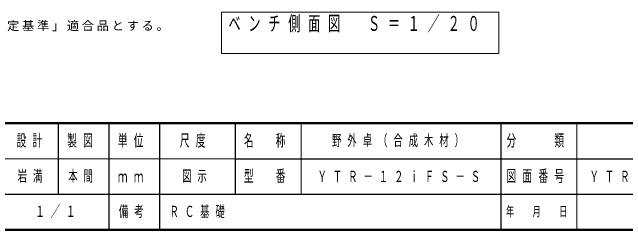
# Model space of a CAD drawing. Units: millimetres on the paper. Extents: x -385 to 0, y 0 to 267.
# Drawn here: x -231.6 to -110.3, y 0 to 42.9 of the extents above; entities that cross this region are included whole.
import ezdxf

# ---------------------------------------------------------------- set-up
doc = ezdxf.new("R2010")
doc.units = ezdxf.units.MM
doc.layers.add('LY_1', color=7, linetype='Continuous', lineweight=25)
doc.layers.add('LY_2', color=7, linetype='Continuous', lineweight=13)
doc.styles.add('ＭＳ ゴシック', font='')
doc.styles.get('ＭＳ ゴシック').set_extended_font_data('MS Gothic')

msp = doc.modelspace()

# ---------------------------------------------------------------- linework, layer by layer
at = {"layer": 'LY_1', "lineweight": 13}
for p, q in [((-190.239, 42.921), (-190.239, 34.788)), ((-135.439, 42.921), (-190.239, 42.921)), ((-135.439, 34.788), (-135.439, 42.921)), ((-190.239, 34.788), (-135.439, 34.788))]:
    msp.add_line(p, q, dxfattribs=at)
at = {"layer": 'LY_2', "lineweight": 50}
for p, q in [((-385, 21), (0, 21)), ((-385, 0), (0, 0))]:
    msp.add_line(p, q, dxfattribs=at)
at = {"layer": 'LY_2', "color": 211, "lineweight": 25}
for p, q in [((-222.5, 21), (-222.5, 7)), ((-212.5, 21), (-212.5, 0)), ((-202.5, 21), (-202.5, 7)), ((-187.5, 21), (-187.5, 7)), ((-135, 21), (-135, 0)), ((-187.5, 14), (-70, 14)), ((-242.5, 7), (0, 7))]:
    msp.add_line(p, q, dxfattribs=at)
at = {"layer": 'LY_2'}
for p, q in [((-174.5, 21), (-174.5, 7)), ((-120, 21), (-120, 0)), ((-242.5, 14), (-187.5, 14))]:
    msp.add_line(p, q, dxfattribs=at)
at = {"layer": 'LY_2', "lineweight": 25}
msp.add_line((-202.5, 7), (-202.5, 0), dxfattribs=at)

# ---------------------------------------------------------------- texts
at = {"layer": 'LY_1', "style": 'ＭＳ ゴシック'}
for s, insert, char_height, attachment_point in [('\\T1.64;\\W0.6;ベンチ側面図\u3000Ｓ＝１／２０', (-188.839, 42.188), 2.933, 1), ('\\T1.23;木材は、木粉入り再生プラスチック（ポリプロピレン系・色：サンディーブラウン）とし、「再生有機系建材認定基準」適合品とする。', (-380.22, 39.164), 1.76, 7), ('\\T1.64;\\W0.6;野外卓（合成木材）', (-154.75, 17.5), 2.199, 5), ('\\T1.64;\\W0.6;岩満', (-230.5, 10.5), 2.199, 4), ('\\T1.64;\\W0.6;本間', (-220.5, 10.5), 2.199, 4), ('\\T1.64;\\W0.6;図示', (-198, 10.5), 2.199, 4), ('\\T1.64;\\W0.6;ＹＴＲ－１２ｉＦＳ－Ｓ', (-171.25, 10.5), 2.199, 4), ('\\T1.64;\\W0.6;ＹＴＲ１２ｉＦＳＳＲ－３０１０', (-117.5, 10.5), 2.199, 4), ('\\T1.64;\\W0.6;１／１', (-227, 3.5), 2.199, 4), ('\\T1.64;\\W0.6;ＲＣ基礎', (-200.5, 3.5), 2.199, 4)]:
    msp.add_mtext(s, dxfattribs=dict(at, insert=insert, char_height=char_height, attachment_point=attachment_point))
at = {"layer": 'LY_2', "color": 4, "attachment_point": 4, "style": 'ＭＳ ゴシック'}
for s, insert, char_height in [('\\T1.64;\\W0.6;設計', (-230.7, 17.5), 2.346), ('\\T1.64;\\W0.6;製図', (-220.7, 17.5), 2.346), ('\\T1.64;\\W0.6;単位', (-210.7, 17.5), 2.346), ('\\T1.64;\\W0.6;尺度', (-198.45, 17.5), 2.346), ('\\T1.64;\\W0.6;名\u3000称', (-185.8, 17.5), 2.346), ('\\T1.64;\\W0.6;分\u3000\u3000類', (-133.9, 17.5), 2.346), ('\\T1.64;\\W0.6;型\u3000番', (-185.8, 10.5), 2.346), ('\\T1.64;\\W0.6;ｍｍ', (-210.7, 10.5), 2.346), ('\\T1.64;\\W0.6;図面番号', (-133.9, 10.5), 2.346), ('\\T1.64;\\W0.6;備考', (-210.5, 3.5), 2.199), ('\\T1.64;\\W0.6;年\u3000月\u3000日', (-134, 3.5), 1.906)]:
    msp.add_mtext(s, dxfattribs=dict(at, insert=insert, char_height=char_height))

doc.saveas('drawing.dxf')
